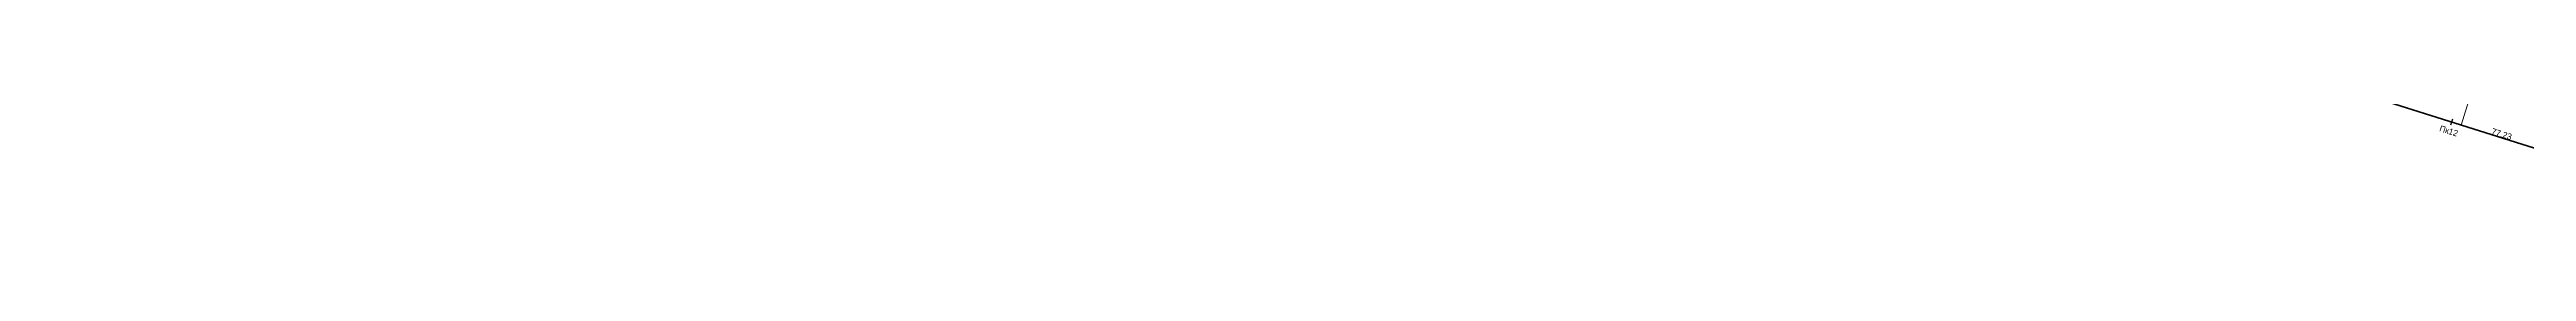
# Model space of a CAD drawing. Extents: x 10590 to 14299, y 7312 to 9553.
# Drawn here: x 10614.1 to 11015, y 9209.8 to 9225.7 of the extents above; entities that cross this region are included whole.
import ezdxf
from ezdxf.enums import TextEntityAlignment as Align

# ---------------------------------------------------------------- set-up
doc = ezdxf.new("R2010")
doc.units = 0
for name, color, linetype in [('Междупутья в плане', 7, 'Continuous'), ('Ось трассы', 7, 'Continuous'), ('Пикетаж', 7, 'Continuous'), ('Прямые вставки', 7, 'Continuous')]:
    doc.layers.add(name, color=color, linetype=linetype)
doc.styles.add('Пикетаж', font='pragmai.shx', dxfattribs={"height": 2})

msp = doc.modelspace()

# ---------------------------------------------------------------- linework, layer by layer
at = {"color": 1}
msp.add_line((11003.05, 9224.45), (11002.75, 9223.5), dxfattribs=at)
at = {"layer": 'Междупутья в плане', "color": 1, "lineweight": 15}
msp.add_line((11006.17, 9229.04), (11004.47, 9223.48), dxfattribs=at)
at = {"layer": 'Ось трассы', "color": 1, "lineweight": 100, "flags": 128}
msp.add_lwpolyline([(10614.05, 9469.35), (10615.4, 9467.6, 0.088877), (10745.66, 9348.71, 0.00375), (10754.16, 9343.45, 0.00125), (10762.72, 9338.27), (10826.97, 9299.53, 0.001042), (10835.54, 9294.38, 0.003125), (10844.16, 9289.3, 0.0508), (10954.98, 9239.24, 0.003125), (10964.48, 9236.13, 0.001042), (10974.01, 9233.1), (11047.65, 9209.83, -0.000313)], format="xyb", dxfattribs=at)

# ---------------------------------------------------------------- texts
at = {"layer": 'Пикетаж', "color": 1, "style": 'Пикетаж'}
msp.add_text('Пк12', height=1, rotation=342.459, dxfattribs=at).set_placement((11002.29, 9222.07), align=Align.CENTER)
at = {"layer": 'Прямые вставки', "color": 1, "style": 'Пикетаж'}
msp.add_text('77.23', height=1, rotation=342.459, dxfattribs=at).set_placement((11010.86, 9221.56), align=Align.CENTER)

doc.saveas('drawing.dxf')
